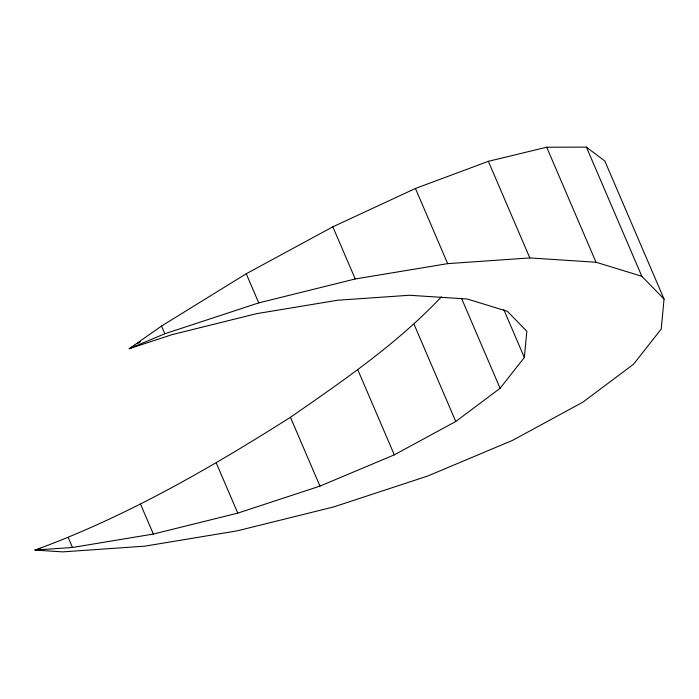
<?xml version="1.0" encoding="UTF-8"?>
<svg xmlns="http://www.w3.org/2000/svg" width="699" height="699" viewBox="0 0 699 699"><rect width="100%" height="100%" fill="white"/><g stroke="black" fill="none" stroke-linecap="round" stroke-linejoin="round"><path stroke-width="1.05" d="M40.254 548.794L34.95 550.078L72.469 547.474L153.361 534.053L237.782 513.127L319.959 486.111L394.306 454.857L455.748 421.497L500.108 388.294L524.346 357.512L526.828 331.256L507.369 311.308L467.308 299.023L409.369 295.258L337.495 300.255L256.594 313.668L172.181 334.603L129.28 348.696L161.521 326.057L246.24 273.746L332.846 226.817L415.433 188.477L488.365 161.32L546.688 147.218L586.409 147.122L604.836 161.032L664.05 299.067L661.219 329.072L633.512 364.249L582.826 402.196L512.603 440.335L427.639 476.054L333.711 506.924L237.241 530.838L144.78 546.172L62.648 551.878L34.95 550.078C125.401 517.111 209.333 468.662 290.435 417.294C343.288 380.606 397.006 343.908 441.357 296.883M134.811 345.289L129.28 348.696L164.824 333.755L258.744 302.885L355.223 278.971L447.675 263.637L529.816 257.931L596.029 262.239L641.813 276.271L664.05 299.067M137.572 343.576L140.342 341.872M586.409 147.122L641.813 276.271M546.688 147.218L596.029 262.239M488.365 161.32L529.816 257.931M503.804 309.631L524.346 357.512M415.433 188.477L447.675 263.637M461.471 298.228L500.108 388.294M414.009 324.196L455.748 421.497M332.846 226.817L355.223 278.971M357.871 369.928L394.306 454.857M246.24 273.746L258.744 302.885M290.435 417.294L319.959 486.111M161.521 326.057L164.824 333.755M216.306 463.061L237.782 513.127M140.525 504.128L153.361 534.053M68.266 537.68L72.469 547.474"/></g></svg>
